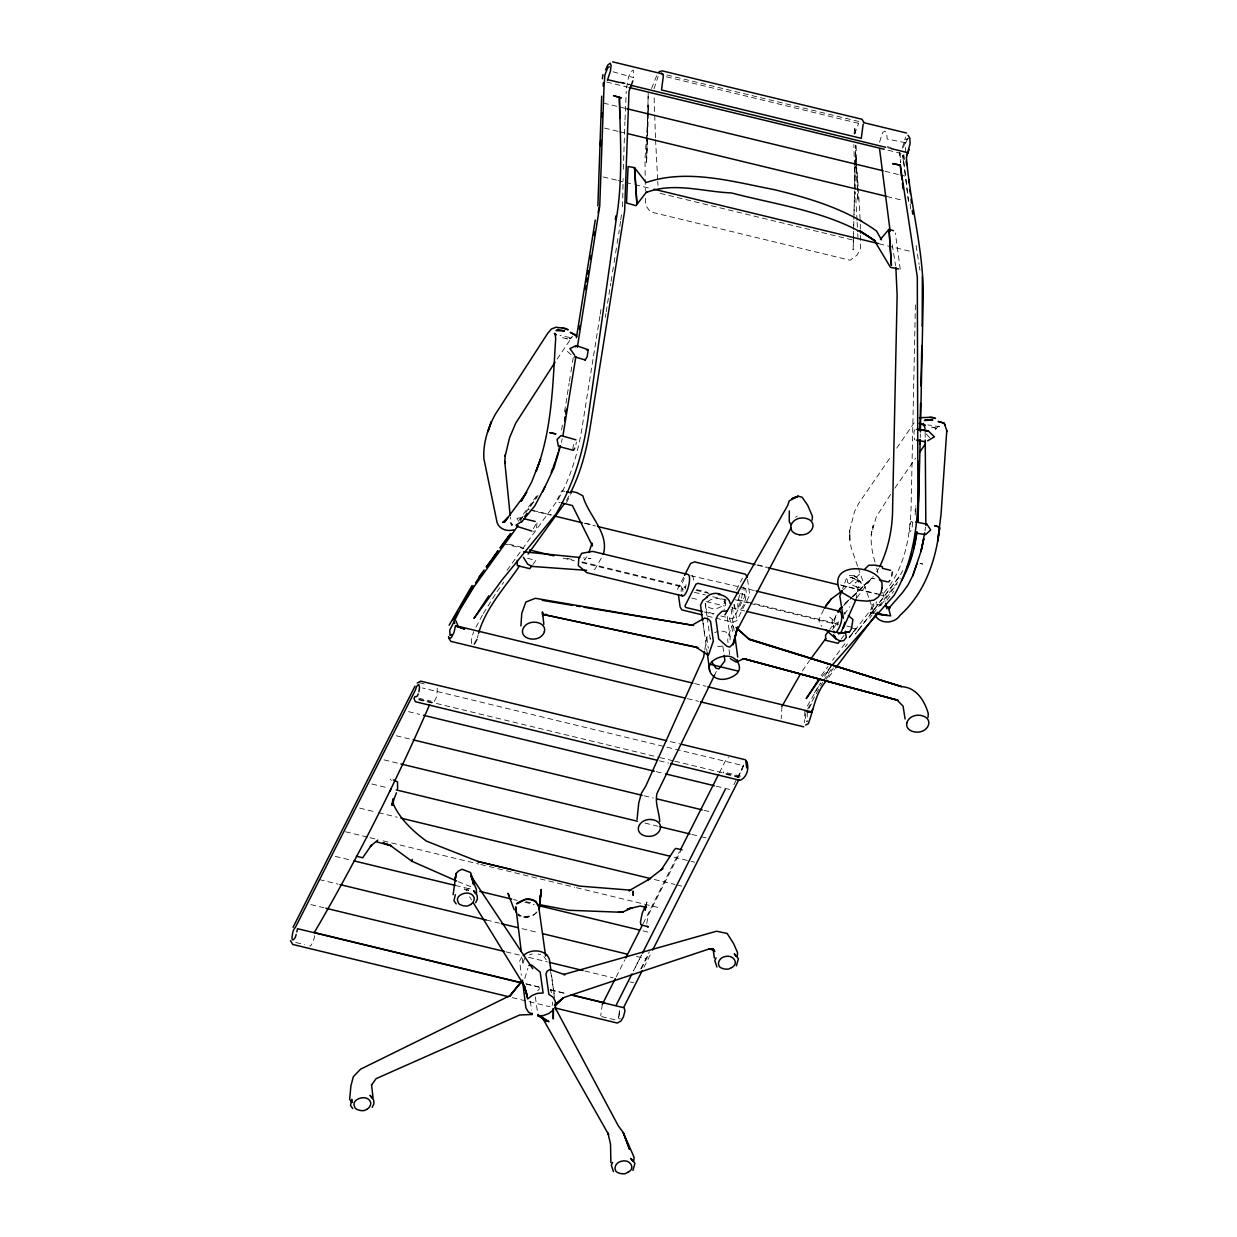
<?xml version="1.0" encoding="UTF-8"?>
<svg xmlns="http://www.w3.org/2000/svg" width="1237" height="1237" viewBox="0 0 1237 1237"><rect width="100%" height="100%" fill="white"/><g stroke="black" fill="none" stroke-linecap="round" stroke-linejoin="round"><path stroke-width="0.75" stroke-dasharray="5 3.75" d="M856.174 145.765L856.375 160.996M915.225 514.948L915.38 505.701M622.567 206.795L623.139 178.638M623.34 169.253L624.901 121.783M915.395 304.89L911.128 505.763C910.324 536.997 904.541 570.334 882.692 594.193M920.251 437.743L920.328 433.893M646.564 162.635L648.219 93.007L646.564 162.635L648.698 105.006L645.003 158.908L645.204 177.68M853.36 240.411L853.128 249.936L853.592 231.334M853.406 238.509L853.545 232.788M853.731 225.18L853.808 221.361M853.855 219.459L854.535 190.885M854.581 188.983L855.138 166.114M855.169 164.212L855.633 145.162L855.293 160.624M854.009 214.604L854.659 187.607M854.69 185.689L855.246 162.542M853.638 229.479L853.824 222.041M471.467 643.611L471.668 638.06L473.678 631.705M915.241 511.469L915.395 507.804M625.01 119.927L626.247 91.337M619.551 1012.067L618.686 1018.066L619.304 1011.711A5.35 1.624 -76.4 0 1 619.969 1009.531M833.645 625.319C832.857 634.457 834.125 615.81 837.186 614.031M854.102 133.673L854.752 126.669L855.571 134.323M626.54 87.997L628.597 76.802L631.025 71.576L633.267 70.153L633.638 77.637L612.222 71.56M646.704 923.467L648.42 914.901L680.628 851.211M572.685 449.371L574.061 441.887M620.541 221.377L618.67 233.948M620.773 219.66L621.5 214.527M807.374 712.017L806.941 721.449M879.553 142.147L882.661 132.514L884.888 131.107L886.713 133.766L887.176 139.054L908.329 143.276M855.927 599.806L858.926 582.488L857.427 577.957L854.071 575.823L849.618 575.483L846.108 579.225L842.644 588.905M924.982 530.92L925.57 527.117M781.97 706.373L781.212 718.635M804.87 710.95L804.313 722.825M564.551 411.782L569.113 383.3M569.422 381.398L570.644 373.806M570.937 371.92L572.159 364.312M572.468 362.426L573.38 356.72M599.914 316.224L582.24 426.425C578.236 452.015 570.891 477.312 557.887 499.841L506.505 571.015M600.223 314.322L601.429 306.73M605.28 317.492L605.898 313.688M606.192 311.786L610.753 283.304M611.063 281.417L612.284 273.81M612.578 271.924L613.799 264.316M614.109 262.43L615.315 254.822M615.624 252.936L616.846 245.328M617.139 243.442L618.361 235.85M704.781 649.982L706.806 637.503L707.827 635.014L709.76 634.148M575.916 444.686L576.365 442.088M561.552 430.028L562.418 425.08M902.237 148.193L905.561 137.091M849.711 530.673L849.958 539.641L849.711 530.673L854.566 511.376L858.772 503.273L890.253 457.551M314.755 935.682L313.177 941.805L310.611 946.027L309.606 945.857M685.221 589.044L686.087 584.761M738.257 777.331L742.03 769.012A5.35 1.624 -76.4 0 1 743.653 764.945M837.588 625.195L838.16 622.335M561.412 442.351L562.232 438.687M903.567 147.28L905.654 139.487L909.721 138.065M805.72 713.656L805.411 720.228L806.354 721.789L807.931 720.846M654.017 88.786L658.13 76.462M854.535 134.153L858.648 123.252M477.389 637.859L478.178 634.797M524.797 978.421L527.905 968.339M533.425 528.725L537.09 521.906L536.518 528.013L533.611 531.601M646.209 904.649L646.966 901.989L645.606 905.237M602.295 1004.367L600.718 1015.67M651.543 88.507L656.955 75.009M741.736 770.435L743.468 765.718L422.513 687.973M914.993 429.517L913.896 432.115L914.7 439.769M714.661 674.923L716.331 671.475M807.73 708.94L822.62 682.252M566.438 502.794L570.566 494.63M601.306 558.165L595.059 569.02L592.276 570.721M683.659 577.122L677.613 589.09L678.123 592.662M907.479 139.271L905.577 143.044L905.345 152.105M521.767 956.85L519.664 960.994L521.303 975.204M524.936 958.041L523.22 961.427L523.143 964.798L522.076 957.314M736.494 589.91L742.447 578.143M900.258 269.279L895.356 233.02M720.831 615.964L731.887 618.639L733.912 617.851L744.952 596.002L743.7 587.065M707.317 616.072L732.768 622.242L736.788 620.68L749.746 595.043L747.241 577.184M616.181 976.921L624.855 959.757M643.07 923.73L679.515 851.674M719.424 772.754L726.366 759.039L728.593 757.616M641.57 954.918L633.437 970.999L641.261 955.582M640.673 969.004L649.379 951.779M733.881 784.66L736.494 779.496M737.36 777.779L743.468 765.718M641.446 968.787L649.286 953.263M823.749 609.439L819.033 619.397L819.327 623.34L821.816 626.324M643.982 967.21L651.822 951.717M836.135 615.052L832.47 623.989L832.176 620.046L829.687 617.062L837.944 624.02M475.967 627.19L482.476 615.052M566.484 500.428L569.097 495.589M807.359 706.049L820.44 683.071M900.536 574.617L902.716 570.628M809.029 708.275L811.565 703.714M557.114 359.086L572.375 336.572L569.638 338.799L571.726 337.917L560.021 335.49M876.708 571.757L878.672 568.432M826.378 678.665L833.506 667.934M814.503 692.782L820.456 683.164M483.296 613.537L496.037 593.157M802.365 670.964L809.616 660.434M823.61 680.69L831.929 668.243M896.763 448.088L914.128 422.853M890.563 494.383L876.229 516.942L871.173 534.894L873.276 525.369C868.73 538.976 872.286 553.155 876.229 566.407M894.923 488.074L915.627 458.092M851.226 627.886L858.694 629.695L855.416 634.04L899.809 575.947L858.694 629.695L856.159 628.303L849.061 637.503M530.271 506.459L538.033 495.388M832.099 664.795L824.399 676.593L830.599 666.975M497.011 591.58L503.737 582.179M853.917 631.442L856.159 628.303M518.241 521.334L538.327 493.439M520.39 520.251L522.586 517.221M520.174 520.236L524.643 514.066M525.771 512.535L536.951 497.119M829.811 629.355L831.929 626.463L835.655 626.865M586.833 556.712L584.39 560.036L587.173 558.32L590.93 558.583L583.447 557.841M844.886 643.688L832.594 660.28M532.853 564.505L535.915 560.376L527.008 558.212M841.145 639.189L844.222 635.045M821.198 675.603L828.032 666.418M828.836 677.134L834.542 669.464M880.682 605.481L897.011 583.957M832.501 629.463L838.33 621.871M844.144 614.279L849.958 606.687M856.932 597.579L873.214 576.318M849.355 637.704L876.94 601.692M886.867 600.223L893.763 591.209M869.673 618.129L872.039 615.083M873.229 613.552L900.381 578.468M845.165 646.75L847.438 643.936M849.154 637.302L852.726 632.896M935.249 429.703L938.404 426.069L936.904 427.105L939.532 426.672L927.905 424.925M822.126 676.562L830.924 666.573M880.976 605.202L873.724 603.44L872.24 605.063L870.09 612.33L874.389 613.738M870.709 613.258L874.095 609.779L873.724 603.44M536.92 911.901C532.745 917.591 523.962 918.55 518.303 914.591M537.739 990.636L539.78 988.549M843.619 605.666L851.613 597.842M852.958 596.543L871.637 578.282L873.276 578.251L871.637 578.282L850.19 598.693M843.402 589.74L862.112 571.695M848.845 599.976L843.479 605.079L851.659 597.363M853.02 596.079L872.039 578.112L874.915 578.808M536.719 912.287L533.75 914.947L524.643 916.973M795.577 517.267L797.262 516.061M569.638 338.799L571.618 337.887M470.091 888.522L466.071 890.083L466.937 889.836L463.813 889.372L468.622 890.532L464.602 888.645M529.405 954.887L532.405 953.928M859.437 580.741L855.463 582.441L854.798 584.622L857.488 587.621L859.591 587.714L861.694 583.957L859.437 580.741L851.164 577.292L847.129 578.653L847.623 582.612L857.488 587.621M905.654 139.487L907.525 139.023M690.648 575.715L737.438 586.462M520.282 517.839L517.035 518.288L517.623 521.38M528.06 509.629L529.173 509.536M528.199 917.406L520.421 916.787L517.638 914.854M873.538 612.949L870.09 612.33L873.801 613.135M620.031 82.26L629.401 84.518M666.944 74.993L859.746 121.69M666.434 76.802L861.184 123.963M620.386 81.982L629.726 84.24M887.346 146.631L891.073 147.543M619.258 82.477L628.643 84.75M887.547 147.744L891.305 148.656M606.625 82.029L627.267 87.038M887.996 150.187L901.124 153.357M603.47 103.104L626.865 108.717M884.996 171.232L898.433 174.556M899.964 174.85L905.561 176.211L908.298 200.193M604.506 128.107L618.098 131.323M619.474 131.725L625.597 133.148M886.944 196.513L903.783 200.58M603.068 176.937L616.614 180.154M618.083 180.587L623.711 181.947M625.597 182.396L633.097 184.22M634.983 184.669L651.868 188.766M879.043 243.782L910.958 251.513M660.295 193.374L854.458 240.411M564.984 491.445L561.784 490.672L556.836 500.459L557.021 501.82L560.222 502.593M532.915 510.448L551.671 514.994M585.41 523.158L592.91 524.983M757.91 564.938L767.28 567.211M840.402 584.915L879.77 594.456M529.931 510.077L550.558 515.087M584.312 523.251L595.569 525.988M756.843 565.046L766.229 567.319M841.237 585.488L876.878 594.116M878.749 594.564L884.378 595.925L881.641 594.904M741.056 587.343L754.276 590.544M740.406 593.621L744.086 594.518L744.952 596.002M508.886 544.187L523.9 547.821M567.072 558.289L574.587 560.098M582.086 561.923L685.344 586.926M696.601 589.647L707.858 592.384M737.901 599.651L752.916 603.3M754.802 603.749L837.387 623.757M846.773 626.03L852.401 627.391M503.351 543.631L523.916 548.61M563.191 558.119L574.416 560.84M581.9 562.649L684.757 587.575M695.983 590.281L709.079 593.451M735.257 599.806L748.354 602.976M750.225 603.424L838.129 624.716M694.344 592.291L705.415 594.966M712.79 596.76L727.542 600.332M691.746 598.105L699.013 599.868M706.265 601.63L724.403 606.022M731.67 607.784L744.751 610.954M704.24 611.944L713.455 614.17M694.699 683.597L705.971 686.319M687.324 698.627L698.58 701.348M670.346 741.597L679.731 743.87M419.343 682.716L424.523 683.984M418.663 698.178L431.342 701.24M740.592 776.156L723.305 771.965L723.444 772.97M419.374 699.322L657.945 757.106M659.816 757.554L672.913 760.74M674.783 761.188L740.731 777.161M418.508 699.802L433.337 703.327L436.769 696.539L437.295 688.174M726.026 774.285L739.865 777.64M659.321 760.801L668.707 763.074M408.442 711.646L419.699 714.367M656.198 771.641L663.697 773.465M716.254 786.191L731.268 789.824M396.242 735.768L409.385 738.937M643.998 795.762L653.383 798.035M704.054 810.312L709.682 811.673M384.042 759.874L399.056 763.523M644.941 823.069L658.069 826.254M691.854 834.434L699.369 836.258M701.24 836.707L706.868 838.067M371.842 783.995L388.743 788.093M674.026 857.195L694.684 862.189M359.642 808.117L376.543 812.214M378.414 812.663L397.185 817.209M654.327 879.492L674.969 884.486M676.855 884.95L682.484 886.311M345.571 831.79L368.1 837.233M369.971 837.696L375.615 839.057M383.114 840.882L478.843 864.06M480.714 864.508L574.556 887.238M576.442 887.702L660.898 908.159M525.895 901.634L533.302 903.427M335.258 856.36L352.143 860.442M455.386 885.445L472.271 889.542M513.571 899.546L517.313 900.459M524.828 902.268L534.214 904.541M643.07 930.904L648.698 932.281M319.301 879.569L338.072 884.115M486.357 920.034L499.485 923.204M522.014 928.662L538.915 932.76M636.514 956.402L645.9 958.675M538.095 954.036L540.662 954.655M310.858 904.603L324.001 907.772M506.072 951.871L519.2 955.057M528.586 957.33L547.357 961.876M584.9 970.968L613.057 977.787M629.942 981.884L633.7 982.781M525.771 983.724L538.915 986.91M550.171 989.631L567.072 993.728M526.343 984.126L539.44 987.296M550.666 990.017L567.52 994.1M295.782 942.501L304.426 944.589M601.584 1016.567L617.139 1020.339M512.211 997.594L549.738 1006.671M920.019 563.345L922.663 564.087L920.498 563.453M470.802 886.651L458.417 881.749M510.649 523.344L512.427 524.519L509.582 521.751L512.025 525.725L510.355 517.205M517.731 913.602L520.808 916.045M567.381 351.416L572.654 356.132M390.181 779.202L391.325 780.392M926.235 433.94L930.085 438.161M543.924 956.711L546.151 959.788M469.596 896.763L471.591 900.01M844.314 612.346L845.258 613.908M683.288 589.616L682.407 588.132L682.917 591.703M729.258 618.206L731.314 623.139L732.814 633.808M857.612 566.098L851.334 548.285L849.819 540.554L849.711 530.859M858.246 567.876L868.9 598.151M869.534 599.93L873.925 612.392M550.62 971.354L554.222 993.806M551.486 992.739L550.558 989.306L551.068 992.971M876.693 568.247L878.548 575.638M882.739 592.26L885.073 601.491M733.634 627.082L732.474 624.809C730.727 630.623 726.506 636.328 728.036 642.699M908.561 201.677L902.84 155.151L905.561 176.211M916.076 245.514L919.076 264.486M919.369 266.372L919.957 270.176M892.279 244.771L895.573 265.63M734.531 604.599L736.788 620.68M732.397 607.135L733.912 617.851M731.129 609.192L734.129 630.638M724.959 600.393L725.439 603.764M727.217 616.49L730.031 636.467M729.041 649.812L730.031 656.909M722.918 646.564L723.923 653.662M706.899 615.609L705.167 603.285A10.066 7.608 -8 0 0 717.182 608.31A10.066 7.608 -8 0 0 724.727 598.708M707.147 617.418L710.471 641.029A10.066 7.608 -8 0 1 710.363 638.045M706.806 637.503L708.306 648.173M702.987 622.829L707.239 653.105M554.454 997.965L551.439 974.029M552.351 1002.109L552.831 1005.48M535.343 996.836L537.446 1011.82M530.395 1001.228L531.632 1010.088M903.845 154.625L904.572 159.929M704.487 633.56L703.095 622.799M910.138 203.919L910.803 209.563M902.855 155.228L903.427 162.186M856.22 161.707L855.757 156.017L856.22 165.418M856.36 163.593L858.184 186.354M858.323 188.256L860.256 222.273M857.009 220.387L855.478 191.874M857.117 222.289L857.658 231.798M857.767 233.7L857.983 237.504M657.667 179.612L655.564 139.688M657.775 181.514L657.991 185.318M856.313 167.304L857.968 201.183L856.452 162.913M854.442 165.279L853.855 144.574M854.52 167.181L855.401 189.972M655.486 137.786L654.079 96.192M645.482 198.26L645.776 205.543L650.368 211.867L850.144 260.249L857.025 255.147L860.55 248.544L860.488 242.916M925.137 432.362L925.23 440.047M860.287 224.144L860.38 233.53M860.411 235.417L860.457 241.045M645.235 179.551L645.343 190.807M620.247 1018.453A5.35 1.624 -76.4 0 1 618.531 1016.675M713.95 613.676A10.066 7.608 -8 0 1 706.095 604.305A10.066 7.608 -8 0 1 719.98 598.909A10.066 7.608 -8 0 1 724.016 609.764M721.944 631.117A10.066 7.608 -8 0 1 728.608 642.467M722.485 646.054A10.066 7.608 -8 0 1 714.708 645.436M714.661 632.741A10.066 7.608 -8 0 1 718.017 631.442M733.958 604.398A10.716 3.263 -76.4 0 0 735.288 608.65L736.711 608.418A12.03 3.665 -76.4 0 0 741.288 599.373L742.154 595.09A10.716 3.263 -76.4 0 0 741.968 588.565M681.139 591.595A10.716 3.263 -76.4 0 1 681.371 588.116L682.236 583.833A12.03 3.665 -76.4 0 1 685.143 576.782M692.086 575.468A10.716 3.263 -76.4 0 1 693.168 583.23M739.788 594.796A12.03 3.665 -76.4 0 0 738.906 597.548L738.041 601.831A10.716 3.263 -76.4 0 0 739.138 609.594L740.561 609.346A12.03 3.665 -76.4 0 0 745.138 600.301L745.988 596.018A10.716 3.263 -76.4 0 0 744.906 588.271L743.483 588.503A12.03 3.665 -76.4 0 0 741.813 590.513M912.736 522.2L911.824 529.792L909.922 531.833L909.303 527.256L910.216 523.313L911.159 521.426L912.736 522.2M567.288 338.861L562.015 337.577L567.288 338.861M936.1 428.188L930.332 426.78L936.1 428.188M852.896 578.127L851.164 577.292L861.029 582.287L852.896 578.127M856.329 577.107L854.071 575.823L857.427 577.957L856.329 577.107M900.026 154.517L899.546 152.677L900.691 162.882L900.026 154.517"/><path stroke-width="1.5" d="M296.803 931.94L297.56 928.709L520.731 982.766M517.298 560.454L517.298 565.618L529.776 568.649L531.817 565.897M863.163 124.226L861.261 138.343L661.486 89.961L663.403 75.828L661.548 73.045M553.434 1009.871L553.279 1018.917L553.248 1008.526L553.434 1009.871L548.95 1013.428L543.584 1015.515L538.018 1015.855L537.817 1014.51L546.584 1021.515L542.656 1017.355M918.457 501.634L919.323 461.169M919.694 443.836L919.787 439.97M919.988 430.352L920.56 403.37M920.931 386.037L921.797 345.571M922.199 326.305L922.354 276.748M920.204 439.676L918.055 521.89M920.374 431.96L923.235 296.756C923.652 249.936 910.169 204.136 906.427 157.547L910.092 143.616L909.798 137.956L907.989 135.297M453.113 894.722L456.066 873.538L458.556 870.941L462.097 869.271L470.57 872.518L473.848 882.275L473.323 880.095M917.978 521.504L918.163 514.669M746.731 767.883L745.88 761.806M600.718 140.198L600.502 145.75L600.718 140.322M597.873 206.022L601.692 96.161M925.848 525.215L925.23 440.047M601.77 116.927L601.971 113.402M601.8 116.665L602.002 112.969M520.916 625.922L521.782 613.212L525.88 602.017L535.389 598.306L693.632 625.443L584.05 607.243M543.847 624.283L542.409 611.867L542.517 614.851L543.244 613.397M633.792 1161.002L634.071 1157.26L623.293 1132.705L629.54 1149.374M659.708 821.554C659.352 812.152 654.713 803.169 657.002 793.427L714.661 674.923M737.283 956.356L737.546 952.629L733.727 943.846L727.17 933.471L716.532 931.214L563.67 974.493L564.83 974.741L549.955 969.499L547.001 971.339L545.981 973.813L548.872 994.378L552.908 997.053L555.227 1000.996L555.537 1005.727L563.283 997.671L556.665 1003.253M812.152 520.066L812.431 516.324L807.653 505.206L802.055 497.166L798.205 496.238L789.314 500.784L787.521 505.809L724.959 614.897M945.022 424.801L944.14 423.332L938.094 421.446L944.094 422.992L946.784 430.569L941.017 514.53L937.631 541.218L939.687 527.72C935.961 560.052 924.982 592.894 900.088 615.268C894.676 623.634 881.007 624.469 875.471 615.995M946.692 431.821L946.784 430.569M928.013 717.336L928.291 713.594C924.642 700.946 916.555 687.617 901.974 686.674L749.235 639.39L735.984 627.515M603.099 86.033L603.393 82.693M393.196 798.746L391.758 805.194L396.412 792.793M397.556 788.804L397.556 781.908L393.304 779.959M539.579 906.628L541.141 889.465L539.208 909.504L540.677 895.294L539.719 897.181M916.864 532.266C914.761 549.135 909.968 565.773 901.541 580.601M456.639 880.991L411.921 861.277L412.184 859.251M615.361 219.521L615.887 215.918M916.957 531.817L913.679 548.687M455.541 876.925L455.123 879.754L456.066 873.538M645.822 905.979L645.204 910.216L645.652 905.515L645.9 907.2L640.178 906.041L627.314 909.056L632.494 907.633L622.242 912.21L618.5 911.963L623.402 911.87L619.258 912.179L569.066 910.277L538.945 904.51M637.055 819.451L638.709 803.153L641.431 793.226L645.729 786.206L703.621 657.11L704.487 651.76M924.688 532.822L920.993 551.609L923.807 538.713L920.947 551.455L912.705 575.963L917.034 563.5M602.326 78.72L602.96 74.668M590.59 259.244L591.147 255.58M594.286 235.432L594.858 231.783M576.411 337.732L595.275 220.016M564.644 420.642L565.247 416.838M565.85 413.05L566.469 409.246M585.627 289.628L586.23 285.824M586.848 282.036L587.451 278.232M588.054 274.444L588.673 270.64M575.87 356.627L563.051 435.022M577.385 347.18L599.744 205.96L603.996 87.456L604.878 74.931L607.924 67.37L609.315 66.798M564.613 420.982L565.201 417.41M565.804 413.854L566.391 410.282M891.691 575.947L892.356 572.035M579.395 329.166L580.014 325.517M598.074 212.764L598.986 207.661M574.71 355.297L569.901 348.571L576.241 345.587L588.193 349.684L587.235 356.55L585.287 359.982L574.494 356.813M844.964 622.242L841.438 631.798L838.531 633.669L837.588 632.092M737.113 628.643L734.067 642.683L729.861 647.044L726.985 646.348L718.697 638.972L715.945 619.412L717.738 615.423L722.052 611.294L727.31 610.923M464.385 628.767L455.51 625.953L453.994 632.416L451.505 637.318L449.278 638.725L450.763 641.338L685.437 698.163M632.865 80.869L628.999 91.322L624.639 210.893L589.972 428.62C586.446 450.577 580.756 472.41 570.721 492.326M418.91 691.761L419.529 687.525L418.864 684.525L417.967 685.02A5.35 1.624 -76.4 0 0 415.477 689.921L295.241 927.719A5.35 1.624 -76.4 0 0 292.752 932.621L291.994 937.584A5.35 1.624 -76.4 0 0 293.71 939.362A5.35 1.624 -76.4 0 0 296.184 934.461M737.499 626.881L733 644.833L736.68 631.117L791.031 527.905M558.707 450.732L560.021 445.66M560.531 445.722L554.068 467.679L542.626 491.816M390.165 791.278L390.938 788.618M909.984 560.639L911.963 553.805M603.208 554.408C609.918 533.379 587.807 514.932 582.874 495.836L576.921 492.697L571.154 491.305M555.908 459.654L558.15 452.526M478.564 633.251C485.878 607.676 504.866 587.73 519.447 566.036M551.145 472.58L552.831 467.942M553.403 466.411L555.351 461.447M841.933 590.683L839.799 596.048L843.371 618.175M644.91 906.876L642.173 913.385L640.457 921.952L640.828 924.642L648.404 926.977L647.075 926.157M843.34 628.025L855.927 599.806M879.662 566.778C888.599 548.347 892.666 527.828 892.619 507.386L897.134 295.473L895.866 267.517M449.124 625.242L472.039 585.534M455.309 894.707L453.964 900.799L456.19 903.876M612.578 1162.502L611.325 1165.223L613.459 1171.671M716.053 957.871L714.8 960.592L716.934 967.025M605.589 69.829L607.831 64.973L610.258 63.195L611.109 65.607L610.444 71.05L607.429 80.281M907.571 152.986L909.195 149.491M907.154 567.396L909.489 562.356M293.03 927.348L414.998 686.164M414.194 698.07L414.952 696.57L416.436 696.663A5.35 1.624 -76.4 0 0 418.245 693.942M314.708 931.894C357.462 858.432 395.825 782.588 429.641 704.595M544.868 486.868L534.863 505.794L521.504 522.122M573.767 450.021L574.726 448.15M588.92 552.568L592.059 543.167L592.43 545.873L572.391 505.531L561.814 502.98M372.182 1107.301L373.899 1103.914L373.698 1100.049L370.049 1095.302L371.966 1097.884M475.657 902.67L477.374 899.268L477.173 895.418L473.524 890.655L475.456 893.238M684.525 575.421L690.571 563.453L694.606 561.892L745.509 574.215L747.241 577.184M737.391 659.862L736.247 662.12L730.278 658.687M602.295 1004.367L615.315 978.637M625.721 958.041L642.204 925.446M680.381 849.958L718.558 774.47M616.289 1004.923L631.983 973.89M642.451 953.201L725.284 789.361M824.383 608.187L831.341 598.847L842.057 591.039M623.974 1006.794L642.25 970.643M652.688 949.985L738.86 779.588M781.97 706.373L800.416 674.088M913.045 575.066L908.082 584.854L902.608 592.477L888.491 608.666M632.942 1170.465L634.921 1163.321L630.793 1158.45L632.725 1161.033M736.417 965.819L738.412 958.69L734.283 953.82L736.201 956.402M838.021 612.439L840.572 607.676M474.266 644.137L476.987 639.39M452.958 620.216L457.721 611.99M826.904 680.257C815.369 692.55 813.9 708.987 808.302 723.738L805.596 725.021M371.719 1084.756L376.079 1078.664L519.679 1015.005L532.25 1014.464L532.065 1013.118M462.576 603.857L460.581 607.058L473.462 586.013L464.555 600.656M812.647 709.358L811.101 711.785L707.842 686.767M555.042 362.286L515.798 423.008L509.567 437.712L505.16 456.144L505.253 454.891L504.727 463.055L504.758 461.478L510.154 515.272M819.203 678.665L806.23 698.565L819.621 679.422M488.754 595.832L473.972 618.407L501.774 580.246L556.093 513.803C574.076 483.775 583.972 449.464 588.503 414.936L616.165 219.707C623.139 179.427 620.247 138.111 619.397 97.429L613.583 95.697L621.314 97.893L619.397 97.429L619.892 118.489M475.534 582.813L482.043 573.365M486.373 567.056L497.97 550.852M919.988 451.783L925.446 443.897M492.403 558.784L497.877 551.068M478.626 577.633L484.131 569.979M486.327 566.917L491.305 560.33M528.091 554.083L564.52 503.567M510.123 534.106L500.057 547.976L510.742 533.534M518.04 525.71L474.065 586.678L460.396 608.975L449.758 630.221L450.036 635.493L451.613 634.535M524.735 516.478L526.977 513.386M906.752 154.733L908.19 152.769L891.305 148.656M828.759 630.793L825.589 635.122L825.589 640.287L838.067 643.317L840.124 640.565M825.883 638.447L810.699 658.981M835.671 667.934L877.682 612.222M888.645 581.978L889.882 580.385M825.651 605.682L831.341 598.847M838.037 611.279L842.273 606.965M839.969 633.421L849.525 631.767L851.52 628.674L852.911 619.474L848.319 615.609M832.192 665.15L894.119 595.337C911.684 565.077 917.885 529.08 917.885 494.383L917.313 277.057L900.258 165.139L892.635 163.609L900.258 165.139L901.974 179.69M377.764 840.109L370.265 846.386L371.749 844.763L362.688 857.767L356.442 856.251M864.787 569.113L868.807 565.247L875.332 565.139L882.321 566.67L882.569 568.355L890.563 570.303M522.153 521.225L516.061 525.153L518.056 526.73L531.879 531.06M417.24 683.025L420.781 681.154L666.588 740.685M575.437 346.948L576.241 345.587M523.266 955.66C529.56 949.645 540.353 949.243 547.001 954.918L549.305 958.861L550.913 970.241M556.82 1003.222L564.149 997.424L709.651 948.779L713.533 949.861L708.724 948.686L713.857 950.093L714.754 951.516L713.022 948.563L714.352 957.995M648.188 879.863L662.862 868.482L661.331 869.766L674.381 849.695L675.897 848.396L682.144 849.912M707.177 597.239L702.863 600.424L700.575 604.939L701.07 609.284M927.657 440.789L934.383 436.847L928.229 430.832L917.143 429.363L928.229 430.832M692.163 625.133L704.611 618.067L708.337 619.072L710.579 621.5L713.332 641.044L708.399 655.378L695.751 647.013L543.708 614.542L698.008 647.709L695.751 647.013M586.524 349.963L588.193 349.684M926.003 524.689L926.915 524.194L930.703 529.962L925.663 534.6L915.488 533.054M649.765 878.919L628.86 890.81L630.916 890.176L579.55 886.094L477.745 861.447L513.525 870.013M737.731 661.439L743.653 658.718M542.966 615.562L546.089 614.341L544.713 614.727M658.934 71.746L662.212 70.865L861.988 119.247L863.89 122.37M838.531 633.669L849.525 631.767M513.664 529.838C507.294 531.786 499.176 529.235 497.058 522.416L483.883 458.633C482.987 443.263 487.888 427.925 495.156 414.565L547.635 333.433L551.393 329.011L555.97 327.264L565.433 328.377L568.17 329.784L562.356 328.052M682.468 595.863L683.891 595.631A12.03 3.665 -76.4 0 0 688.468 586.585L689.334 582.302A10.716 3.263 -76.4 0 0 688.236 574.54L592.678 551.393L581.699 553.295L578.792 558.614L578.313 565.587L586.91 572.716L682.468 595.863A10.716 3.263 -76.4 0 1 681.572 594.641M839.042 611.65L840.464 611.418C843.557 618.113 840.511 626.943 836.119 632.494L746.622 611.403M528.817 965.478L531.694 965.092L540.182 972.081L543.12 992.986L537.554 993.326L532.188 995.414L527.689 998.97L524.488 986.059L473.585 903.257M504.851 521.612L502.717 522.462L507.85 517.468L504.619 521.952L526.761 492.171L521.225 501.186L531.663 482.043L540.584 459.004L536.038 471.452C552.413 429.131 552.753 383.022 555.707 338.397L554.996 333.542L556.109 334.98L554.392 333.387M919.431 417.719L932.311 417.24L935.481 418.431L929.76 417.364M586.647 570.334L531.956 566.422L527.689 564.18L523.437 557.346M579.705 557.47L523.622 551.795M806.308 711.553L811.828 712.249L806.509 711.368M876.229 613.985L890.625 615.871L889.032 610.073L890.037 607.398L884.594 606.068M542.316 600.347L572.576 605.357M576.457 605.991L580.153 606.609M917.761 429.347L927.085 430.986M376.744 841.887L391.433 845.799L383.053 842.923L390.15 845.319L411.921 861.277M876.971 613.567L887.285 615.438L875.657 613.552M916.478 440.109L925.322 441.779M898.619 268.955L890.454 267.331L874.497 240.736L859.591 230.592L875.502 241.122C832.934 211.944 780.238 205.713 731.376 192.926C703.265 191.828 673.345 181.731 646.039 192.601L646.657 191.812L635.942 205.682L626.54 202.976L628.071 166.5L634.504 167.629L646.101 182.581C686.906 168.34 733.139 181.746 774.176 189.632C809.941 198.276 846.309 209.239 876.476 230.994L881.44 239.715L880.435 239.344L889.016 229.278L893.547 230.685M915.813 521.999L926.915 524.194M612.655 61.85L663.202 74.096M863.503 122.602L906.551 133.024M608.001 79.74L619.258 82.477M630.514 85.214L885.677 147.28M629.138 87.487L884.254 149.275M626.865 108.717L883.125 170.783M627.468 133.596L886.079 196.235M654.002 189.215L878.363 243.565M566.592 491.831L571.386 492.991M879.399 579.89L887.408 581.838M554.315 515.984L582.441 522.803M597.44 526.436L754.972 564.582M768.1 567.768L837.495 584.575M524.024 518.736L535.219 521.457M756.147 590.992L840.464 611.418M738.551 593.188L697.993 583.354L695.983 584.142L684.927 605.991L685.793 607.475L702.384 611.495M718.295 594.425C723.722 594.827 729.196 598.291 730.371 603.826M529.529 549.97L553.836 555.861M701.858 614.758L681.865 609.903L680.134 606.95L678.371 594.44M710.394 664.362L738.242 671.103M692.828 683.133L458.154 626.293L456.005 620.897M700.467 701.812L803.725 726.815M681.602 744.318L745.401 759.765C750.256 765.904 747.426 777.532 740.004 780.331L670.578 763.523M657.45 760.338L415.385 701.719L414.086 698.735M423.456 715.28L654.311 771.192M665.583 773.914L714.383 785.742M413.127 739.85L642.111 795.314M657.141 798.947L702.183 809.864M400.943 763.971L637.426 821.244M659.955 826.703L689.983 833.985M396.242 789.902L670.284 856.282M400.943 818.121L650.569 878.579M354.029 860.906L455.386 885.445M479.786 891.367L511.685 899.083M537.971 905.453L639.328 930.008M339.959 884.563L486.357 920.034M501.372 923.668L518.257 927.75M542.656 933.672L627.128 954.129M325.872 908.236L504.186 951.423M549.228 962.324L583.014 970.519M313.688 932.358L522.029 982.812M570.829 994.625L604.615 1002.82M571.262 994.996L624.113 1007.799L624.979 1010.815L623.402 1016.938L620.819 1021.159L617.278 1023.045L555.367 1008.047M508.453 996.682L292.659 944.419L290.509 940.537M573.303 450.299L558.366 446.356L557.098 439.475L560.995 435.579L575.963 439.846M743.143 658.656L898.139 700.328L744.659 658.904L897.15 700.142L903.087 706.141L905.082 718.975M919.23 423.471L925.291 425.358L919.709 423.595M748.385 638.694L901.448 686.612L749.235 639.39L737.298 628.69M455.51 625.953L464.54 629.216M478.518 861.663L426.425 841.098C413.127 831.434 400.108 819.141 393.119 803.741L393.351 805.411L393.335 798.963M538.018 1015.855L548.965 1021.7L542.595 1017.603M532.25 1014.464L528.214 1011.789L525.895 1007.846L522.447 980.183L509.83 996.11L522.107 980.879L509.814 995.708L360.539 1069.201L353.349 1076.669L350.891 1085.9L349.638 1099.368L351.849 1102.445M860.55 220.279L861.601 220.99M584.467 359.426L585.287 359.982M826.069 630.081L835.98 638.849L840.248 641.091L843.665 640.704L846.263 637.457L845.381 631.21M707.595 654.821L707.239 653.105L709.744 670.98A18.215 13.746 -8 0 0 715.914 677.969A13.081 9.881 -8 0 0 727.433 678.634A18.215 13.746 -8 0 0 737.097 673.361A13.081 9.881 -8 0 0 739.386 668.846A18.215 13.746 -8 0 0 732.721 657.496A13.081 9.881 -8 0 0 726.969 656.105A18.215 13.746 -8 0 0 711.538 662.104A13.081 9.881 -8 0 0 709.744 670.98M542.131 1017.34L608.65 1134.623L607.939 1133.03L610.537 1144.163L610.877 1162.641M352.7 1108.507L350.488 1105.43L351.818 1099.353L351.926 1102.337M472.024 877.497L532.745 968.757M833.429 634.751L835.98 638.849L834.511 635.911M833.738 631.164L834.697 632.725M711.569 661.64L715.929 668.196L718.821 668.908L724.913 660.774L724.171 655.44M790.969 524.658L789.237 521.705L789.314 510.943M747.504 763.306L746.298 761.002M509.165 895.959L507.959 893.269L514.252 909.798M538.621 906.396L535.729 901.464A11.597 8.752 -8 0 0 526.127 899.129C519.741 900.752 508.778 908.592 524.782 899.655A12.03 9.076 -8 0 1 536.301 902.453L538.528 905.53L545.625 956.046M448.474 636.638L449.278 638.725M522.571 982.348L527.07 994.594M629.494 1149.235L623.201 1132.427L618.206 1125.685L555.135 1007.598L556.186 1009.84L554.779 1004.707M923.421 423.41L925.075 428.512M473.152 882.878L473.663 884.671L470.787 875.147L476.322 889.357L476.523 893.207M516.185 912.38L515.783 906.783L521.287 951.686M524.488 986.059L527.488 997.625M885.537 603.347L886.929 608.882M906.102 161.135L906.69 164.784M890.192 231.489L879.615 149.29M454.427 622.041L454.659 623.525M734.886 635.973L737.731 657.048M701.224 610.305L702.724 621.036M371.517 1084.555L373.048 1097.853M908.638 179.226L909.056 182.829M909.906 190.003L910.324 193.59M902.407 183.323L903.056 188.782M910.973 199.157L911.422 202.914M912.287 210.445L912.736 214.202M706.574 597.285A10.066 7.608 -8 0 1 720.475 594.301M882.136 587.962L880.883 593.002L878.347 596.976L873.848 600.146L866.982 601.151L854.983 600.161L840.263 591.456C827.337 564.83 867.4 563.175 879.569 578.483L881.981 582.905L882.136 587.962M490.965 422.652L487.857 431.806L491.305 421.755L490.965 422.652M558.011 329.475L556.047 330.604L564.489 330.959L558.011 329.475M470.771 904.479L467.895 905.901A10.793 8.149 -8 0 1 458.772 903.69L457.798 901.34A7.175 5.412 -8 0 1 461.231 894.552A10.02 7.561 -8 0 1 467.37 893.083A7.731 5.845 -8 0 1 473.044 895.712L474.204 897.691A9.973 7.53 -8 0 1 470.771 904.479M367.281 1109.11L364.42 1110.532A10.793 8.149 -8 0 1 355.297 1108.321L354.323 1105.971A7.175 5.412 -8 0 1 357.756 1099.183A10.02 7.561 -8 0 1 363.894 1097.714A7.731 5.845 -8 0 1 369.554 1100.358L370.713 1102.337A9.973 7.53 -8 0 1 367.281 1109.11M731.515 967.628L728.655 969.05A10.793 8.149 -8 0 1 719.517 966.839L718.558 964.489A9.973 7.53 -8 0 1 721.991 957.701L724.666 956.665A7.731 5.845 -8 0 1 733.788 958.876A10.02 7.561 -8 0 1 735.242 963.453A7.175 5.412 -8 0 1 731.515 967.628M628.04 1172.274L625.164 1173.681A10.793 8.149 -8 0 1 616.041 1171.485L615.083 1169.135A9.973 7.53 -8 0 1 618.5 1162.347L621.19 1161.296A7.731 5.845 -8 0 1 630.313 1163.507A10.02 7.561 -8 0 1 631.473 1165.486A7.175 5.412 -8 0 1 628.04 1172.274M794.262 497.583L791.618 498.774L798.205 496.238L794.262 497.583M926.235 419.745L924.456 420.487L932.806 420.163L926.235 419.745M555.691 433.893L549.939 432.703L555.691 433.893M938.914 526.916L934.584 525.663L938.914 526.916M575.684 334.84L570.257 332.351L576.782 336.278L575.684 334.84M633.112 892.65L632.927 891.119L633.22 895.449L633.112 892.65M890.192 246.333L889.016 229.278L891.413 265.445L890.192 246.333M635.679 184.684L634.504 167.629L636.9 203.796L635.679 184.684M651.497 819.543A10.437 7.87 -8 0 0 640.101 823.966A12.03 9.076 -8 0 0 638.493 830.352A10.437 7.87 -8 0 0 643.503 835.362A12.03 9.076 -8 0 0 651.744 836.104A10.437 7.87 -8 0 0 658.733 831.867A12.03 9.076 -8 0 0 660.264 828.852A10.437 7.87 -8 0 0 658.61 822.528A12.03 9.076 -8 0 0 651.497 819.543M544.404 631.581A10.437 7.87 -8 0 0 539.487 623.201A12.03 9.076 -8 0 0 531.23 622.474A10.437 7.87 -8 0 0 524.241 626.695A12.03 9.076 -8 0 0 522.632 633.081A10.437 7.87 -8 0 0 527.642 638.091A12.03 9.076 -8 0 0 531.477 639.034A10.437 7.87 -8 0 0 539.92 637.271A12.03 9.076 -8 0 0 544.404 631.581M799.798 534.801A10.437 7.87 -8 0 0 811.194 530.379A12.03 9.076 -8 0 0 812.802 523.993A10.437 7.87 -8 0 0 807.792 518.983A12.03 9.076 -8 0 0 799.535 518.241A10.437 7.87 -8 0 0 792.546 522.478A12.03 9.076 -8 0 0 791.031 525.493A10.437 7.87 -8 0 0 792.685 531.817A12.03 9.076 -8 0 0 799.798 534.801M906.891 722.764A10.437 7.87 -8 0 0 911.808 731.144A12.03 9.076 -8 0 0 920.065 731.871A10.437 7.87 -8 0 0 927.054 727.65A12.03 9.076 -8 0 0 928.662 721.264A10.437 7.87 -8 0 0 923.652 716.254A12.03 9.076 -8 0 0 919.818 715.311A10.437 7.87 -8 0 0 911.375 717.073A12.03 9.076 -8 0 0 906.891 722.764"/></g></svg>
